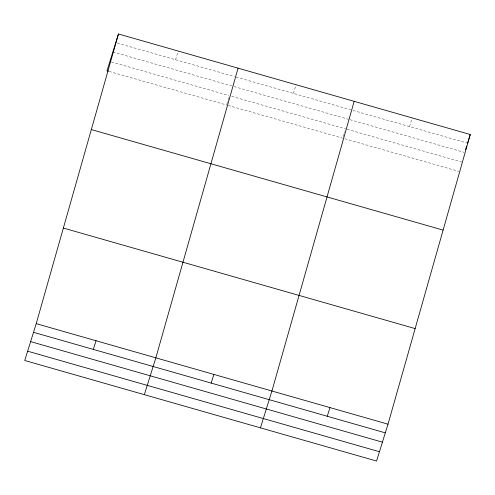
<?xml version="1.0" encoding="UTF-8"?>
<svg xmlns="http://www.w3.org/2000/svg" width="495" height="495" viewBox="0 0 495 495"><rect width="100%" height="100%" fill="white"/><g stroke="black" fill="none" stroke-linecap="round" stroke-linejoin="round"><path stroke-width="0.37" stroke-dasharray="2.48 1.86" d="M175.564 59.734L178.268 51.065M226.821 104.278L229.049 97.131M293.417 93.413L296.115 84.744M343.134 136.744L344.693 131.738M409.507 126.59L412.205 117.921M117.241 43.065L234.63 76.614M236.103 77.034L350.726 109.791M352.929 110.422L466.816 142.968M112.866 51.938L231.734 85.913M233.943 86.545L348.567 119.301M350.033 119.716L463.92 152.262M111.363 61.937L228.752 95.486M231.697 96.327L345.584 128.873M347.051 129.294L461.674 162.051M109.203 71.447L226.599 104.996M228.065 105.416L342.689 138.173M344.891 138.804L458.778 171.35"/><path stroke-width="0.74" d="M36.222 323.65L118.46 33.976L470.25 134.51L388.012 424.184L376.54 461.024L24.75 360.49L36.222 323.65L388.012 424.184M238.07 68.162L155.832 357.836L144.361 394.67M354.16 101.333L271.922 391.013L260.45 427.847M118.46 33.976L106.988 70.816L108.467 71.237M93.326 349.408L96.03 340.746M211.179 383.087L213.877 374.424M327.269 416.264L329.967 407.595M465.548 149.614L466.661 146.037M467.552 143.179L470.25 134.51M91.321 129.572L443.112 230.107M63.36 228.059L415.15 328.593M33.524 332.318L385.314 432.853M30.628 341.618L382.418 442.153M27.646 351.19L379.436 451.725"/></g></svg>
